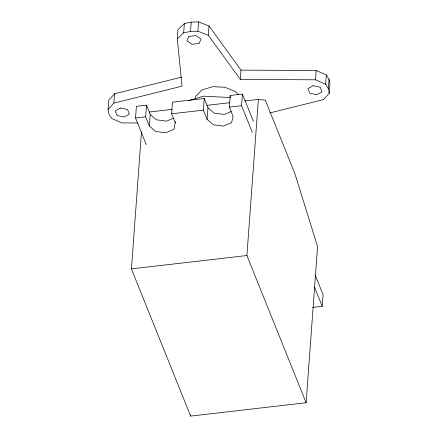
<?xml version="1.0" encoding="UTF-8"?>
<svg xmlns="http://www.w3.org/2000/svg" width="438" height="438" viewBox="0 0 438 438"><rect width="100%" height="100%" fill="white"/><g stroke="black" fill="none" stroke-linecap="round" stroke-linejoin="round"><path stroke-width="0.66" d="M195.66 98.243L195.698 96.316L201.984 89.949L212.737 86.642L225.077 87.277L235.699 91.684L238.294 94.69M137.548 123.001L121.835 122.925L111.701 118.468L108.947 114.055L108.066 109.418L108.75 100.116L114.553 93.814L181.431 77.192M108.066 109.418L113.869 103.122L114.553 93.814M146.265 144.633L135.545 117.975L136.399 106.341L146.506 105.175L150.201 114.373L149.347 126.007L155.506 131.422L165.668 132.785L173.881 129.298L175.43 121.709M244.787 100.964L258.376 99.393L265.319 100.154L294.922 173.76L317.577 246.61L306.113 402.741L190.629 416.1L131.427 268.883L141.49 131.843M149.347 126.007L145.646 116.809L146.506 105.175M175.331 123.001L171.63 113.803L172.484 102.169L204.245 98.495L207.946 107.693L207.092 119.328L213.251 124.742L223.413 126.106L231.625 122.618L233.076 116.322L229.375 107.118L230.229 95.489L242.417 94.077L253.394 121.37M113.869 103.122L182.071 86.166L177.286 38.905L177.97 29.598L184.36 23.543L191.22 22.124L198.556 21.9L209.036 26.006L240.999 70.124L240.314 79.431L315.48 79.798L325.615 84.255L328.369 88.668L329.25 93.305L323.447 99.601L269.813 112.933M177.286 38.905L183.675 32.85L184.36 23.543M183.675 32.85L190.535 31.432L191.22 22.124M240.314 79.431L208.351 35.314L197.877 31.207L198.556 21.9M208.351 35.314L209.036 26.006M207.092 119.328L203.391 110.124L204.245 98.495M190.629 416.1L190.727 414.737M252.283 132.369L241.562 105.711L242.417 94.077M306.113 402.741L246.912 255.524L258.376 99.393M315.48 79.798L316.165 70.491L240.999 70.124M325.615 84.255L326.299 74.947L316.165 70.491M328.369 88.668L329.053 79.366L326.299 74.947M329.25 93.305L329.934 83.997L329.053 79.366M312.748 307.394L322.226 306.299L323.08 294.665L315.168 274.987M173.563 118.161L166.528 121.151L156.361 119.788L150.201 114.373M231.302 111.482L224.267 114.471L214.105 113.108L207.946 107.693M188.898 100.587L203.287 96.157L230.377 97.559M149.008 112.046L172.101 109.374M206.747 105.366L229.846 102.695M135.545 117.975L145.646 116.809M171.63 113.803L203.391 110.124M229.375 107.118L241.562 105.711M131.427 268.883L246.912 255.524M190.535 31.432L197.877 31.207M314.314 286.616L322.226 306.299M230.229 95.489L230.722 96.716M188.844 36.453L186.867 40.783L191.992 44.287L199.093 43.466L201.064 39.141L195.939 35.631L188.844 36.453M120.51 107.983L115.271 110.956L117.088 115.479L124.146 117.028L129.385 114.055L127.567 109.533L120.51 107.983M313.17 85.695L307.93 88.668L309.754 93.19L316.811 94.745L322.045 91.766L320.227 87.244L313.17 85.695"/></g></svg>
